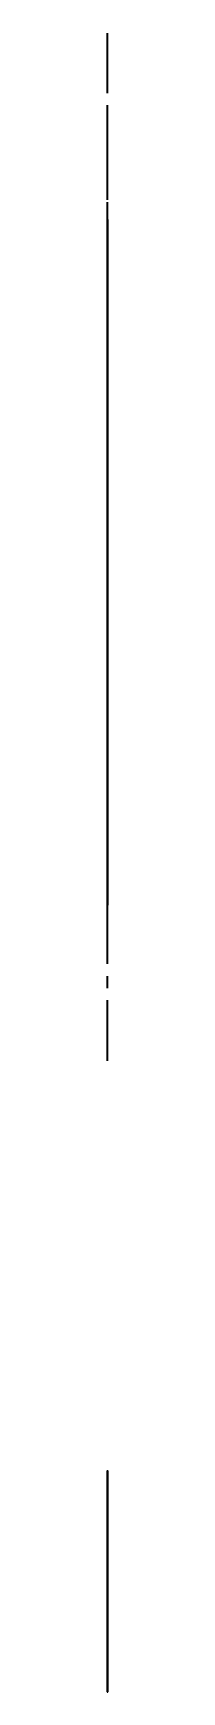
# Model space of a CAD drawing. Header units: millimetres. Extents: x 0 to 0, y 538 to 1409.
import ezdxf

# ---------------------------------------------------------------- set-up
doc = ezdxf.new("R2010")
doc.units = ezdxf.units.MM
doc.linetypes.add('CENTER', pattern=[50.8, 31.75, -6.35, 6.35, -6.35])
doc.styles.get("Standard").update_dxf_attribs({"font": 'arial.ttf'})
doc.dimstyles.new('ISO-25', dxfattribs={"dimscale": 4, "dimtxt": 2.5, "dimasz": 2.5, "dimexe": 1.25, "dimexo": 0.625, "dimtad": 1, "dimtxsty": 'Standard', "dimcen": 2.5, "dimclrt": 5, "dimadec": 0, "dimazin": 0, "dimtfac": 1, "dimtofl": 0, "dimtmove": 0, "dimatfit": 3, "dimfxl": 1, "dimarcsym": 0})

# ---------------------------------------------------------------- blocks, each defined once
blk = doc.blocks.new('*U24')
at = {"extrusion": (1, 0, 0)}
blk.add_lwpolyline([(9.62, -11.39, 0.34754), (15.96, -7.48), (21.26, 7.09, 0.443132), (18.49, 12.33, 0.232271), (-20.34, 4.25, 0.435311), (-20.73, -0.12), (-11.14, -10.77, 0.324534), (-0.81, -12.97, -0.134217)], format="xyb", close=True, dxfattribs=at)
blk = doc.blocks.new('*U25')
at = {"color": 0, "linetype": 'ByBlock', "lineweight": -2, "transparency": 16777216, "extrusion": (0, 0.587785, -0.809017), "rotation": 180}
blk.add_blockref('*U24', (0, 1563.53, -460.24), dxfattribs=at)
at = {"color": 0, "linetype": 'ByBlock', "lineweight": -2, "transparency": 16777216, "extrusion": (0, 0.951057, 0.309017), "rotation": 180}
blk.add_blockref('*U24', (0, 955.65, 1359.44), dxfattribs=at)
at = {"color": 0, "linetype": 'ByBlock', "lineweight": -2, "transparency": 16777216}
blk.add_blockref('*U24', (0, 962.82, 1343.62), dxfattribs=at)
at = {"color": 0, "linetype": 'ByBlock', "lineweight": -2, "transparency": 16777216, "extrusion": (0, -0.587785, -0.809017)}
blk.add_blockref('*U24', (0, -20.76, -1600.69), dxfattribs=at)
at = {"color": 0, "linetype": 'ByBlock', "lineweight": -2, "transparency": 16777216, "extrusion": (0, -0.951057, 0.309017)}
blk.add_blockref('*U24', (0, 1540.61, -485.84), dxfattribs=at)
blk = doc.blocks.new('*D11')
at = {"color": 0, "lineweight": -2, "transparency": 16777216}
blk.add_line((972.66, 1312.44), (962.62, 1312.12), dxfattribs=at)
at = {"color": 0, "transparency": 16777216}
blk.add_solid([(962.61, 1312.54), (962.64, 1311.71), (960.13, 1312.04)], dxfattribs=at)
at = {"layer": 'Defpoints', "color": 0, "transparency": 16777216}
for p in [(960.13, 1312.04), (980.12, 1312.68)]:
    blk.add_point(p, dxfattribs=at)
at = {"color": 0, "transparency": 16777216, "insert": (968.83, 1314.29), "char_height": 2.5, "attachment_point": 5, "rotation": 1.81223}
blk.add_mtext('∅20', dxfattribs=at)
blk = doc.blocks.new('*D12')
at = {"color": 0, "lineweight": -2, "transparency": 16777216}
for p, q in [((970.12, 1312.36), (989.14, 1318.54)), ((1000.76, 1322.32), (991.52, 1319.31))]:
    blk.add_line(p, q, dxfattribs=at)
at = {"color": 0, "transparency": 16777216}
blk.add_solid([(991.39, 1319.71), (991.65, 1318.92), (989.14, 1318.54)], dxfattribs=at)
at = {"layer": 'Defpoints', "color": 0, "transparency": 16777216}
for p in [(989.14, 1318.54), (970.12, 1312.36)]:
    blk.add_point(p, dxfattribs=at)
at = {"color": 0, "transparency": 16777216, "insert": (996.74, 1323.01), "char_height": 2.5, "attachment_point": 5, "rotation": 18}
blk.add_mtext('R20', dxfattribs=at)
blk = doc.blocks.new('*D13')
at = {"color": 0, "lineweight": -2, "transparency": 16777216}
blk.add_line((978.99, 1318.75), (1004.6, 1337.2), dxfattribs=at)
at = {"color": 0, "transparency": 16777216}
blk.add_solid([(1004.36, 1337.54), (1004.85, 1336.86), (1006.63, 1338.66)], dxfattribs=at)
at = {"layer": 'Defpoints', "color": 0, "transparency": 16777216}
for p in [(1006.63, 1338.66), (970.12, 1312.36)]:
    blk.add_point(p, dxfattribs=at)
at = {"color": 0, "transparency": 16777216, "insert": (980.82, 1322.4), "char_height": 2.5, "attachment_point": 5, "rotation": 35.76828}
blk.add_mtext('R45', dxfattribs=at)
blk = doc.blocks.new('*D14')
at = {"color": 0, "lineweight": -2, "transparency": 16777216}
for p, q in [((1017.93, 1352.17), (1010.46, 1345.96)), ((970.12, 1312.36), (1008.54, 1344.36))]:
    blk.add_line(p, q, dxfattribs=at)
at = {"color": 0, "transparency": 16777216}
blk.add_solid([(1010.2, 1346.28), (1010.73, 1345.63), (1008.54, 1344.36)], dxfattribs=at)
at = {"layer": 'Defpoints', "color": 0, "transparency": 16777216}
for p in [(1008.54, 1344.36), (970.12, 1312.36)]:
    blk.add_point(p, dxfattribs=at)
at = {"color": 0, "transparency": 16777216, "insert": (1013.94, 1351.32), "char_height": 2.5, "attachment_point": 5, "rotation": 39.78407}
blk.add_mtext('R50', dxfattribs=at)
blk = doc.blocks.new('*D15')
at = {"color": 0, "lineweight": -2, "transparency": 16777216}
for p, q in [((1025.19, 1326.88), (1022.26, 1318.5)), ((1020.12, 1312.36), (1021.44, 1316.14))]:
    blk.add_line(p, q, dxfattribs=at)
at = {"color": 0, "transparency": 16777216}
blk.add_solid([(1021.87, 1318.64), (1022.65, 1318.36), (1021.44, 1316.14)], dxfattribs=at)
at = {"layer": 'Defpoints', "color": 0, "transparency": 16777216}
for p in [(1021.44, 1316.14), (1020.12, 1312.36)]:
    blk.add_point(p, dxfattribs=at)
at = {"color": 0, "transparency": 16777216, "insert": (1022.55, 1325.01), "char_height": 2.5, "attachment_point": 5, "rotation": 70.76995}
blk.add_mtext('R4', dxfattribs=at)
blk = doc.blocks.new('*D16')
at = {"color": 0, "lineweight": -2, "transparency": 16777216}
for p, q in [((1037.63, 1317.64), (1030.17, 1315.39)), ((1020.12, 1312.36), (1027.78, 1314.67))]:
    blk.add_line(p, q, dxfattribs=at)
at = {"color": 0, "transparency": 16777216}
blk.add_solid([(1030.05, 1315.79), (1030.29, 1315), (1027.78, 1314.67)], dxfattribs=at)
at = {"layer": 'Defpoints', "color": 0, "transparency": 16777216}
for p in [(1020.12, 1312.36), (1027.78, 1314.67)]:
    blk.add_point(p, dxfattribs=at)
at = {"color": 0, "transparency": 16777216, "insert": (1034.55, 1318.7), "char_height": 2.5, "attachment_point": 5, "rotation": 16.79673}
blk.add_mtext('R8', dxfattribs=at)
blk = doc.blocks.new('*D19')
at = {"color": 0, "lineweight": -2, "transparency": 16777216}
blk.add_line((1016.66, 1304.56), (1010.05, 1300.45), dxfattribs=at)
blk.add_arc((1010.47, 1300.72), 3, 187.98339, 331.96734, dxfattribs=at)
at = {"color": 0, "transparency": 16777216}
blk.add_solid([(1009.83, 1300.81), (1010.27, 1300.1), (1007.93, 1299.13)], dxfattribs=at)
at = {"layer": 'Defpoints', "color": 0, "transparency": 16777216}
for p in [(1007.93, 1299.13), (1010.47, 1300.72)]:
    blk.add_point(p, dxfattribs=at)
at = {"color": 0, "transparency": 16777216, "insert": (1013.41, 1304.78), "char_height": 2.5, "attachment_point": 5, "rotation": 31.85663}
blk.add_mtext('R3', dxfattribs=at)
blk = doc.blocks.new('*D18')
at = {"color": 0, "lineweight": -2, "transparency": 16777216}
blk.add_line((1027.52, 1296.2), (1021.87, 1301.58), dxfattribs=at)
at = {"color": 0, "transparency": 16777216}
blk.add_solid([(1022.16, 1301.88), (1021.58, 1301.28), (1020.06, 1303.31)], dxfattribs=at)
at = {"layer": 'Defpoints', "color": 0, "transparency": 16777216}
for p in [(1020.06, 1303.31), (1023.68, 1299.86)]:
    blk.add_point(p, dxfattribs=at)
at = {"color": 0, "transparency": 16777216, "insert": (1026.91, 1299.4), "char_height": 2.5, "attachment_point": 5, "rotation": 316.37672}
blk.add_mtext('R5', dxfattribs=at)
blk = doc.blocks.new('*D20')
at = {"color": 0, "lineweight": -2, "transparency": 16777216}
blk.add_line((987.98, 1279.87), (984.55, 1272.89), dxfattribs=at)
at = {"color": 0, "transparency": 16777216}
blk.add_solid([(984.18, 1273.08), (984.92, 1272.71), (983.45, 1270.65)], dxfattribs=at)
at = {"layer": 'Defpoints', "color": 0, "transparency": 16777216}
for p in [(985.21, 1274.24), (983.45, 1270.65)]:
    blk.add_point(p, dxfattribs=at)
at = {"color": 0, "transparency": 16777216, "insert": (985.14, 1278.33), "char_height": 2.5, "attachment_point": 5, "rotation": 63.79937}
blk.add_mtext('R4', dxfattribs=at)
blk = doc.blocks.new('*D22')
at = {"color": 0, "lineweight": -2, "transparency": 16777216}
blk.add_line((995.57, 1296.59), (993.42, 1304.07), dxfattribs=at)
at = {"color": 0, "transparency": 16777216}
blk.add_solid([(993.82, 1304.19), (993.02, 1303.96), (992.73, 1306.48)], dxfattribs=at)
at = {"layer": 'Defpoints', "color": 0, "transparency": 16777216}
for p in [(992.73, 1306.48), (995.21, 1297.83)]:
    blk.add_point(p, dxfattribs=at)
at = {"color": 0, "transparency": 16777216, "insert": (996.67, 1299.65), "char_height": 2.5, "attachment_point": 5, "rotation": 286.00927}
blk.add_mtext('R9', dxfattribs=at)
blk = doc.blocks.new('*D21')
at = {"color": 0, "lineweight": -2, "transparency": 16777216}
blk.add_line((986.9, 1288.29), (979.56, 1290.85), dxfattribs=at)
at = {"color": 0, "transparency": 16777216}
blk.add_solid([(979.69, 1291.24), (979.42, 1290.46), (977.2, 1291.67)], dxfattribs=at)
at = {"layer": 'Defpoints', "color": 0, "transparency": 16777216}
for p in [(977.2, 1291.67), (982.86, 1289.7)]:
    blk.add_point(p, dxfattribs=at)
at = {"color": 0, "transparency": 16777216, "insert": (985.04, 1290.95), "char_height": 2.5, "attachment_point": 5, "rotation": 340.75124}
blk.add_mtext('R6', dxfattribs=at)
blk = doc.blocks.new('*U28')
at = {"extrusion": (1, 0, 0)}
blk.add_arc((0, 10.56), 20, 183.18474, 356.81526, dxfattribs=at)
blk = doc.blocks.new('*U29')
at = {"color": 0, "linetype": 'ByBlock', "lineweight": -2, "transparency": 16777216, "extrusion": (0, 0.984808, -0.173648), "rotation": 180}
blk.add_blockref('*U28', (0, 1504.44, 1052.34), dxfattribs=at)
at = {"color": 0, "linetype": 'ByBlock', "lineweight": -2, "transparency": 16777216, "extrusion": (0, 0.984808, 0.173648), "rotation": 180}
blk.add_blockref('*U28', (0, 1111.74, 1513.65), dxfattribs=at)
at = {"color": 0, "linetype": 'ByBlock', "lineweight": -2, "transparency": 16777216, "extrusion": (0, 0.866025, -0.5), "rotation": 180}
blk.add_blockref('*U28', (0, 1715.68, 484.55), dxfattribs=at)
at = {"color": 0, "linetype": 'ByBlock', "lineweight": -2, "transparency": 16777216, "extrusion": (0, 0.866025, 0.5), "rotation": 180}
blk.add_blockref('*U28', (0, 584.95, 1812.82), dxfattribs=at)
at = {"color": 0, "linetype": 'ByBlock', "lineweight": -2, "transparency": 16777216, "extrusion": (0, 0.642788, -0.766044), "rotation": 180}
blk.add_blockref('*U28', (0, 1719.98, -121.25), dxfattribs=at)
at = {"color": 0, "linetype": 'ByBlock', "lineweight": -2, "transparency": 16777216, "extrusion": (0, 0.642788, 0.766044), "rotation": 180}
blk.add_blockref('*U28', (0, -12.4, 1913.78), dxfattribs=at)
at = {"color": 0, "linetype": 'ByBlock', "lineweight": -2, "transparency": 16777216, "extrusion": (0, 0.34202, -0.939693), "rotation": 180}
blk.add_blockref('*U28', (0, 1516.83, -691.99), dxfattribs=at)
at = {"color": 0, "linetype": 'ByBlock', "lineweight": -2, "transparency": 16777216, "extrusion": (0, 0.34202, 0.939693), "rotation": 179.9999991462264}
blk.add_blockref('*U28', (0, -608.24, 1804.34), dxfattribs=at)
at = {"color": 0, "linetype": 'ByBlock', "lineweight": -2, "transparency": 16777216}
blk.add_blockref('*U28', (0, 1130.73, 1497.71), dxfattribs=at)
at = {"color": 0, "linetype": 'ByBlock', "lineweight": -2, "transparency": 16777216, "extrusion": (0, -6.1503e-15, -1), "rotation": 180}
blk.add_blockref('*U28', (0, 1130.73, -1158.82), dxfattribs=at)
at = {"color": 0, "linetype": 'ByBlock', "lineweight": -2, "transparency": 16777216, "extrusion": (0, -0.34202, 0.939693)}
blk.add_blockref('*U28', (0, 1516.83, 1030.88), dxfattribs=at)
at = {"color": 0, "linetype": 'ByBlock', "lineweight": -2, "transparency": 16777216, "extrusion": (0, -0.34202, -0.939693)}
blk.add_blockref('*U28', (0, -608.24, -1465.45), dxfattribs=at)
at = {"color": 0, "linetype": 'ByBlock', "lineweight": -2, "transparency": 16777216, "extrusion": (0, -0.642788, 0.766044)}
blk.add_blockref('*U28', (0, 1719.98, 460.14), dxfattribs=at)
at = {"color": 0, "linetype": 'ByBlock', "lineweight": -2, "transparency": 16777216, "extrusion": (0, -0.642788, -0.766044)}
blk.add_blockref('*U28', (0, -12.4, -1574.89), dxfattribs=at)
at = {"color": 0, "linetype": 'ByBlock', "lineweight": -2, "transparency": 16777216, "extrusion": (0, -0.866025, 0.5)}
blk.add_blockref('*U28', (0, 1715.68, -145.66), dxfattribs=at)
at = {"color": 0, "linetype": 'ByBlock', "lineweight": -2, "transparency": 16777216, "extrusion": (0, -0.866025, -0.5)}
blk.add_blockref('*U28', (0, 584.95, -1473.93), dxfattribs=at)
at = {"color": 0, "linetype": 'ByBlock', "lineweight": -2, "transparency": 16777216, "extrusion": (0, -0.984808, 0.173648)}
blk.add_blockref('*U28', (0, 1504.44, -713.46), dxfattribs=at)
at = {"color": 0, "linetype": 'ByBlock', "lineweight": -2, "transparency": 16777216, "extrusion": (0, -0.984808, -0.173648)}
blk.add_blockref('*U28', (0, 1111.74, -1174.76), dxfattribs=at)
blk = doc.blocks.new('sprocket')
h = blk.add_hatch()
h.set_pattern_fill('STEEL', color=256, scale=0.52, angle=45)
h.set_pattern_definition([(90, (0, 0), (-1.651, 0), []), (90, (-0.5837, 0.5837), (-1.651, 0), [])])
h.paths.add_polyline_path([(921.43, 1323.727, -0.2724762), (917.93, 1320.055, 0.7550154), (917.93, 1304.666, -0.2724762), (921.43, 1300.994, 0.1482037), (935.931, 1275.876, -0.2724762), (937.362, 1271.009, 0.7550154), (950.688, 1263.315, -0.2724762), (955.619, 1264.51, 0.1659212), (987.894, 1265.626, 0.9059125), (1002.879, 1271.009, -0.2724762), (1004.309, 1275.876, 0.1482037), (1018.811, 1300.994, -0.2724762), (1022.311, 1304.666, 0.7550154), (1022.311, 1320.055, -0.2724762), (1018.811, 1323.727, 0.1482037), (1004.309, 1348.845, -0.2724762), (1002.879, 1353.712, 0.7550154), (989.552, 1361.406, -0.2724762), (984.622, 1360.211, 0.1482037), (955.619, 1360.211, -0.2724762), (950.688, 1361.406, 0.7550154), (937.362, 1353.712, -0.2724762), (935.931, 1348.845, 0.1482037)])
h.paths.add_polyline_path([(942.475, 1347.867, -0.2322714), (981.312, 1355.947, -0.4431324), (984.076, 1350.704), (978.773, 1336.133, -0.3475405), (972.439, 1332.226, 0.1342174), (962.011, 1330.643, -0.3245338), (951.674, 1332.848), (942.089, 1343.493, -0.4353108)], flags=16)
h.paths.add_polyline_path([(937.966, 1337.482), (950.185, 1327.936, -0.3475405), (951.944, 1320.704, 0.1342174), (950.227, 1310.298, -0.3245338), (944.936, 1301.148), (931.85, 1295.321, -0.4353108), (927.809, 1297.041, -0.2322714), (932.126, 1336.474, -0.4431324)], flags=16)
h.paths.add_polyline_path([(941.12, 1355.662, -1), (949.12, 1355.662, -1)], flags=16)
h.paths.add_polyline_path([(924.12, 1312.361, -1), (916.12, 1312.361, -1)], flags=16)
h.paths.add_polyline_path([(980.12, 1312.361, -1), (960.12, 1312.361, -1)], flags=16)
h.paths.add_polyline_path([(983.904, 1336.235), (991.067, 1348.641, -0.4353108), (995.347, 1349.625, -0.2322714), (1015.032, 1315.185, -0.4431324), (1010.9, 1310.937), (995.403, 1311.478, -0.3475405), (989.73, 1316.294, 0.1342174), (985.002, 1325.722, -0.3245338)], flags=16)
h.paths.add_polyline_path([(956.568, 1297.652, 0.1342174), (965.935, 1292.803, -0.3245338), (973.002, 1284.944), (974.499, 1270.697, -0.4353108), (971.616, 1267.385, -0.2322714), (935.447, 1283.677, -0.4431324), (936.292, 1289.543), (949.147, 1298.214, -0.3475405)], flags=16)
h.paths.add_polyline_path([(991.12, 1355.662, -1), (999.12, 1355.662, -1)], flags=16)
h.paths.add_polyline_path([(979.921, 1294.926, 0.1342174), (987.427, 1302.336, -0.3245338), (997.086, 1306.629), (1011.098, 1303.651, -0.4353108), (1013.356, 1299.884, -0.2322714), (986.685, 1270.52, -0.4431324), (981.368, 1273.137), (977.094, 1288.042, -0.3475405)], flags=16)
h.paths.add_polyline_path([(949.12, 1269.059, -1), (941.12, 1269.059, -1)], flags=16)
h.paths.add_polyline_path([(1024.12, 1312.361, -1), (1016.12, 1312.361, -1)], flags=16)
h.paths.add_polyline_path([(999.12, 1269.059, -1), (991.12, 1269.059, -1)], flags=16)
for centre, radius in [((945.12, 1355.662), 4), ((995.12, 1355.662), 4), ((920.12, 1312.361), 4), ((970.12, 1312.361), 10), ((1020.12, 1312.361), 4), ((945.12, 1269.059), 4), ((995.12, 1269.059), 4)]:
    blk.add_circle(centre, radius)
for centre, radius, start, end in [((945.12, 1355.662), 8, 45.893264, 194.106736), ((954.168, 1364.996), 5, 225.893264, 286.860172), ((970.12, 1312.361), 50, 73.139828, 106.860172), ((986.072, 1364.996), 5, 253.139828, 314.106736), ((995.12, 1355.662), 8, 345.893264, 134.106736), ((932.512, 1352.493), 5, 313.139828, 14.106736), ((1007.728, 1352.493), 5, 165.893264, 226.860172), ((970.12, 1312.361), 50, 133.139828, 166.860172), ((970.12, 1312.361), 50, 13.139828, 46.860172), ((920.12, 1312.361), 8, 105.893264, 254.106736), ((916.56, 1324.864), 5, 285.893264, 346.860172), ((1023.68, 1324.864), 5, 193.139828, 254.106736), ((1020.12, 1312.361), 8, 285.893264, 74.106736), ((916.56, 1299.858), 5, 13.139828, 74.106736), ((970.12, 1312.361), 50, 193.139828, 226.860172), ((970.12, 1312.361), 50, 313.139828, 346.860172), ((1023.68, 1299.858), 5, 105.893264, 166.860172), ((932.512, 1272.228), 5, 345.893264, 46.860172), ((1007.728, 1272.228), 5, 133.139828, 194.106736), ((945.12, 1269.059), 8, 165.893264, 314.106736), ((954.168, 1259.725), 5, 73.139828, 134.106736), ((970.12, 1312.361), 50, 253.139828, 290.822869), ((995.12, 1269.059), 8, 205.411434, 14.106736)]:
    blk.add_arc(centre, radius, start, end)
at = {"extrusion": (0, 1, 0), "rotation": 90}
blk.add_blockref('*U25', (0, 0), dxfattribs=at)
at = {"color": 114, "true_color": 0x139b48}
for center, mpoint, picture, middle in [((970.12, 1312.361), (1008.543, 1344.355), '*D14', (1013.941, 1351.325)), ((970.12, 1312.361), (989.142, 1318.541), '*D12', (996.74, 1323.009)), ((1020.12, 1312.361), (1027.779, 1314.672), '*D16', (1034.547, 1318.701))]:
    dim = blk.add_radius_dim(center=center, mpoint=mpoint, dimstyle='ISO-25', dxfattribs=at)
    dim.commit()
    dim.dimension.update_dxf_attribs({"geometry": picture, "text_midpoint": middle})
for center, mpoint, picture, middle in [((970.12, 1312.361), (1006.633, 1338.663), '*D13', (981.926, 1320.865)), ((1020.12, 1312.361), (1021.438, 1316.137), '*D15', (1024.318, 1324.394)), ((995.215, 1297.826), (992.733, 1306.476), '*D22', (994.841, 1299.13)), ((1010.474, 1300.716), (1007.926, 1299.133), '*D19', (1014.416, 1303.165)), ((1023.68, 1299.858), (1020.061, 1303.307), '*D18', (1025.599, 1298.029)), ((982.861, 1289.696), (977.197, 1291.674), '*D21', (984.409, 1289.156)), ((985.213, 1274.239), (983.447, 1270.65), '*D20', (986.818, 1277.501))]:
    dim = blk.add_radius_dim(center=center, mpoint=mpoint, dimstyle='ISO-25', dxfattribs=at)
    dim.commit()
    dim.dimension.update_dxf_attribs({"geometry": picture, "text_midpoint": middle, "dimtype": 132})
dim = blk.add_diameter_dim_2p(p1=(980.115, 1312.677), p2=(960.125, 1312.044), dimstyle='ISO-25', dxfattribs=at)
dim.commit()
dim.dimension.update_dxf_attribs({"geometry": '*D11', "text_midpoint": (968.892, 1312.322), "dimtype": 131})

msp = doc.modelspace()

# ---------------------------------------------------------------- linework, layer by layer
at = {"color": 242, "linetype": 'CENTER', "true_color": 0xcd2027, "extrusion": (1, 0, 0)}
for p, q in [((0, 869.02, 1328.17), (0, 1408.53, 1328.38)), ((0, 1130.55, 1328.27), (0, 1371.31, 1189.39)), ((0, 1130.63, 1589.77), (0, 1130.8, 1139.77))]:
    msp.add_line(p, q, dxfattribs=at)
at = {"extrusion": (1, 0, 0)}
for p, q in [((0, 1229.06, 1354.76), (0, 1212.19, 1350.23)), ((0, 1157, 1426.8), (0, 1152.44, 1409.76)), ((0, 1134.72, 1365.95), (0, 1126.72, 1365.94)), ((0, 1104.3, 1426.78), (0, 1108.87, 1409.74)), ((0, 1032.29, 1354.68), (0, 1049.16, 1350.17))]:
    msp.add_line(p, q, dxfattribs=at)
at = {"color": 7, "linetype": 'CENTER', "true_color": 0xffffff, "extrusion": (1, 0, 0)}
for p, q in [((0, 1134.72, 1365.95), (0, 1134.72, 1357.89)), ((0, 1126.72, 1365.94), (0, 1126.72, 1357.91))]:
    msp.add_line(p, q, dxfattribs=at)
at = {"color": 7, "true_color": 0xffffff, "extrusion": (1, 0, 0)}
for centre, radius in [((1130.63, 1328.17), 150), ((1243.51, 1263.72), 15), ((1214.63, 1229.04), 15), ((1130.63, 1328.17), 60), ((1175.63, 1206.33), 15), ((1131.22, 1198.33), 15), ((1086.75, 1206), 15), ((1047.58, 1228.41), 15), ((1018.44, 1262.87), 15)]:
    msp.add_circle(centre, radius, dxfattribs=at)
at = {"color": 7, "linetype": 'CENTER', "true_color": 0xffffff, "extrusion": (1, 0, 0)}
for centre, radius in [((1175.57, 1328.33), 5), ((1130.57, 1328.33), 45), ((1162.39, 1296.51), 5), ((1162.39, 1360.15), 5), ((1130.57, 1373.33), 5), ((1130.57, 1283.33), 5), ((1098.75, 1360.15), 5), ((1098.75, 1296.51), 5), ((1085.57, 1328.33), 5)]:
    msp.add_circle(centre, radius, dxfattribs=at)
at = {"extrusion": (1, 0, 0)}
for centre, radius, start, end in [((1130.73, 1328.27), 180, 356.36948, 3.63052), ((1130.73, 1328.27), 180, 16.36948, 23.63052), ((1130.73, 1328.27), 180, 336.36948, 343.63052), ((1130.73, 1328.27), 180, 36.36948, 43.63052), ((1130.73, 1328.27), 180, 316.36948, 323.63052), ((1222.58, 1378.9), 25, 285.02229, 28.79644), ((1130.57, 1328.33), 130, 28.79644, 61.20158), ((1130.73, 1328.27), 180, 56.36948, 63.63052), ((1130.73, 1328.27), 180, 296.36948, 303.63052), ((1209.6, 1359.89), 10, 201.91445, 285.02229), ((1130.74, 1328.17), 75, 21.91445, 68.35292), ((1181.15, 1420.34), 25, 61.20158, 165.02229), ((1130.73, 1328.27), 180, 76.36948, 83.63052), ((1130.73, 1328.27), 180, 276.36948, 283.63052), ((1130.63, 1328.17), 30, 97.48846, 82.16386), ((1162.1, 1407.17), 10, 165.02229, 248.35292), ((1130.73, 1328.27), 180, 96.36948, 103.63052), ((1130.73, 1328.27), 180, 256.36948, 263.63052), ((1099.21, 1407.15), 10, 291.69166, 15.02229), ((1080.15, 1420.3), 25, 15.02229, 118.84301), ((1130.63, 1328.17), 75, 111.69166, 158.13013), ((1130.8, 1328.33), 130, 118.84301, 151.24814), ((1051.75, 1359.83), 10, 255.02229, 338.13013), ((1130.73, 1328.27), 180, 236.36948, 243.63052), ((1130.73, 1328.27), 180, 116.36948, 123.63052), ((1038.75, 1378.83), 25, 151.24814, 255.02229), ((1130.73, 1328.27), 180, 216.36948, 223.63052), ((1130.73, 1328.27), 180, 136.36948, 143.63052), ((1130.73, 1328.27), 180, 196.36948, 203.63052), ((1130.73, 1328.27), 180, 156.36948, 163.63052), ((1130.73, 1328.27), 180, 176.36948, 183.63052)]:
    msp.add_arc(centre, radius, start, end, dxfattribs=at)
at = {"color": 242, "linetype": 'CENTER', "true_color": 0xcd2027, "extrusion": (1, 0, 0)}
msp.add_arc((1130.57, 1328.33), 130, 195.70556, 344.44241, dxfattribs=at)

# ---------------------------------------------------------------- block references
msp.add_blockref('*U29', (0, 0))
at = {"extrusion": (1, 0, 0)}
msp.add_blockref('sprocket', (-374.49, -11.72), dxfattribs=at)

doc.saveas('drawing.dxf')
